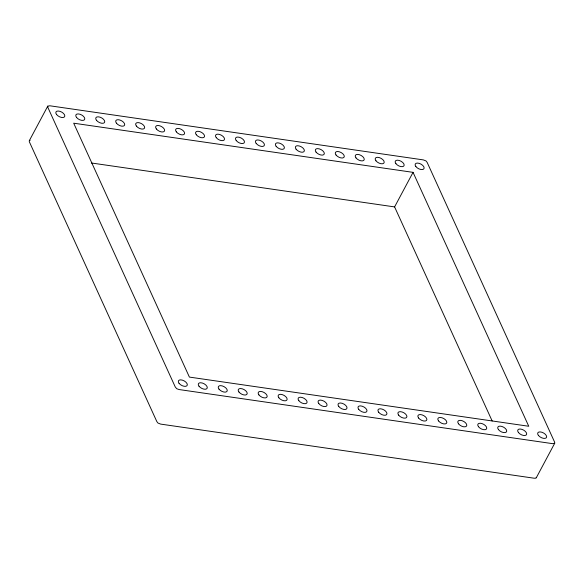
<?xml version="1.0" encoding="UTF-8"?>
<svg xmlns="http://www.w3.org/2000/svg" width="584" height="584" viewBox="0 0 584 584"><rect width="100%" height="100%" fill="white"/><g stroke="black" fill="none" stroke-linecap="round" stroke-linejoin="round"><path stroke-width="0.88" d="M536.353 477.405L535.703 478.216L534.221 478.223L160.644 424.101L157.957 423.035L156.819 421.553L29.309 141.715L29.302 140.715L47.749 106.164L49.779 105.777L423.356 159.899L426.043 160.965L427.181 162.447L554.691 442.285L554.698 443.285L536.251 477.836M47.749 106.164L47.895 107.5L175.273 387.002L176.711 388.703L179.098 389.55L552.676 443.665L554.698 443.285M492.159 420.976L394.601 206.911L413.049 172.353L73.694 123.195L189.398 377.089L528.754 426.254L413.049 172.353M29.616 140.43L30.142 140.284M91.345 162.98L394.601 206.911M179.069 383.345A4.935 2.591 28.1 0 0 186.88 385.812A4.935 2.591 28.1 0 0 182.522 380.184A4.935 2.591 28.1 0 0 179.069 383.345M199.027 386.236A4.935 2.591 28.1 0 0 206.838 388.703A4.935 2.591 28.1 0 0 202.48 383.075A4.935 2.591 28.1 0 0 199.027 386.236M218.993 389.126A4.935 2.591 28.1 0 0 226.804 391.594A4.935 2.591 28.1 0 0 222.446 385.966A4.935 2.591 28.1 0 0 218.993 389.126M238.951 392.017A4.935 2.591 28.1 0 0 246.762 394.492A4.935 2.591 28.1 0 0 242.404 388.856A4.935 2.591 28.1 0 0 238.951 392.017M258.916 394.908A4.935 2.591 28.1 0 0 266.727 397.383A4.935 2.591 28.1 0 0 262.369 391.747A4.935 2.591 28.1 0 0 258.916 394.908M278.875 397.799A4.935 2.591 28.1 0 0 286.686 400.274A4.935 2.591 28.1 0 0 282.327 394.638A4.935 2.591 28.1 0 0 278.875 397.799M298.84 400.697A4.935 2.591 28.1 0 0 306.651 403.164A4.935 2.591 28.1 0 0 302.293 397.536A4.935 2.591 28.1 0 0 298.84 400.697M318.806 403.588A4.935 2.591 28.1 0 0 326.609 406.055A4.935 2.591 28.1 0 0 322.258 400.427A4.935 2.591 28.1 0 0 318.806 403.588M338.764 406.479A4.935 2.591 28.1 0 0 346.575 408.946A4.935 2.591 28.1 0 0 342.217 403.318A4.935 2.591 28.1 0 0 338.764 406.479M358.729 409.369A4.935 2.591 28.1 0 0 366.54 411.844A4.935 2.591 28.1 0 0 362.182 406.209A4.935 2.591 28.1 0 0 358.729 409.369M378.688 412.26A4.935 2.591 28.1 0 0 386.499 414.735A4.935 2.591 28.1 0 0 382.14 409.099A4.935 2.591 28.1 0 0 378.688 412.26M398.653 415.151A4.935 2.591 28.1 0 0 406.464 417.626A4.935 2.591 28.1 0 0 402.106 411.99A4.935 2.591 28.1 0 0 398.653 415.151M418.611 418.042A4.935 2.591 28.1 0 0 426.422 420.516A4.935 2.591 28.1 0 0 422.064 414.881A4.935 2.591 28.1 0 0 418.611 418.042M438.577 420.94A4.935 2.591 28.1 0 0 446.388 423.407A4.935 2.591 28.1 0 0 442.03 417.779A4.935 2.591 28.1 0 0 438.577 420.94M458.535 423.831A4.935 2.591 28.1 0 0 466.346 426.298A4.935 2.591 28.1 0 0 461.988 420.67A4.935 2.591 28.1 0 0 458.535 423.831M478.5 426.721A4.935 2.591 28.1 0 0 486.311 429.189A4.935 2.591 28.1 0 0 481.953 423.561A4.935 2.591 28.1 0 0 478.5 426.721M498.459 429.612A4.935 2.591 28.1 0 0 506.27 432.087A4.935 2.591 28.1 0 0 501.911 426.451A4.935 2.591 28.1 0 0 498.459 429.612M518.424 432.503A4.935 2.591 28.1 0 0 526.235 434.978A4.935 2.591 28.1 0 0 521.877 429.342A4.935 2.591 28.1 0 0 518.424 432.503M538.39 435.394A4.935 2.591 28.1 0 0 546.201 437.869A4.935 2.591 28.1 0 0 541.842 432.233A4.935 2.591 28.1 0 0 538.39 435.394M56.553 114.508A4.935 2.591 28.1 0 0 64.364 116.983A4.935 2.591 28.1 0 0 60.006 111.347A4.935 2.591 28.1 0 0 56.553 114.508M76.519 117.399A4.935 2.591 28.1 0 0 84.33 119.873A4.935 2.591 28.1 0 0 79.971 114.238A4.935 2.591 28.1 0 0 76.519 117.399M96.477 120.297A4.935 2.591 28.1 0 0 104.288 122.764A4.935 2.591 28.1 0 0 99.93 117.136A4.935 2.591 28.1 0 0 96.477 120.297M116.442 123.188A4.935 2.591 28.1 0 0 124.253 125.655A4.935 2.591 28.1 0 0 119.895 120.027A4.935 2.591 28.1 0 0 116.442 123.188M136.4 126.078A4.935 2.591 28.1 0 0 144.212 128.546A4.935 2.591 28.1 0 0 139.853 122.917A4.935 2.591 28.1 0 0 136.4 126.078M156.366 128.969A4.935 2.591 28.1 0 0 164.177 131.444A4.935 2.591 28.1 0 0 159.819 125.808A4.935 2.591 28.1 0 0 156.366 128.969M176.332 131.86A4.935 2.591 28.1 0 0 184.135 134.335A4.935 2.591 28.1 0 0 179.777 128.699A4.935 2.591 28.1 0 0 176.332 131.86M196.29 134.751A4.935 2.591 28.1 0 0 204.101 137.225A4.935 2.591 28.1 0 0 199.743 131.59A4.935 2.591 28.1 0 0 196.29 134.751M216.255 137.642A4.935 2.591 28.1 0 0 224.066 140.116A4.935 2.591 28.1 0 0 219.708 134.481A4.935 2.591 28.1 0 0 216.255 137.642M236.213 140.54A4.935 2.591 28.1 0 0 244.024 143.007A4.935 2.591 28.1 0 0 239.666 137.379A4.935 2.591 28.1 0 0 236.213 140.54M256.179 143.43A4.935 2.591 28.1 0 0 263.99 145.898A4.935 2.591 28.1 0 0 259.632 140.269A4.935 2.591 28.1 0 0 256.179 143.43M276.137 146.321A4.935 2.591 28.1 0 0 283.948 148.789A4.935 2.591 28.1 0 0 279.59 143.16A4.935 2.591 28.1 0 0 276.137 146.321M296.103 149.212A4.935 2.591 28.1 0 0 303.914 151.687A4.935 2.591 28.1 0 0 299.555 146.051A4.935 2.591 28.1 0 0 296.103 149.212M316.061 152.103A4.935 2.591 28.1 0 0 323.872 154.577A4.935 2.591 28.1 0 0 319.514 148.942A4.935 2.591 28.1 0 0 316.061 152.103M336.026 154.994A4.935 2.591 28.1 0 0 343.837 157.468A4.935 2.591 28.1 0 0 339.479 151.833A4.935 2.591 28.1 0 0 336.026 154.994M355.984 157.884A4.935 2.591 28.1 0 0 363.796 160.359A4.935 2.591 28.1 0 0 359.437 154.724A4.935 2.591 28.1 0 0 355.984 157.884M375.95 160.782A4.935 2.591 28.1 0 0 383.761 163.25A4.935 2.591 28.1 0 0 379.403 157.622A4.935 2.591 28.1 0 0 375.95 160.782M395.916 163.673A4.935 2.591 28.1 0 0 403.719 166.141A4.935 2.591 28.1 0 0 399.361 160.512A4.935 2.591 28.1 0 0 395.916 163.673M415.874 166.564A4.935 2.591 28.1 0 0 423.685 169.031A4.935 2.591 28.1 0 0 419.327 163.403A4.935 2.591 28.1 0 0 415.874 166.564"/></g></svg>
